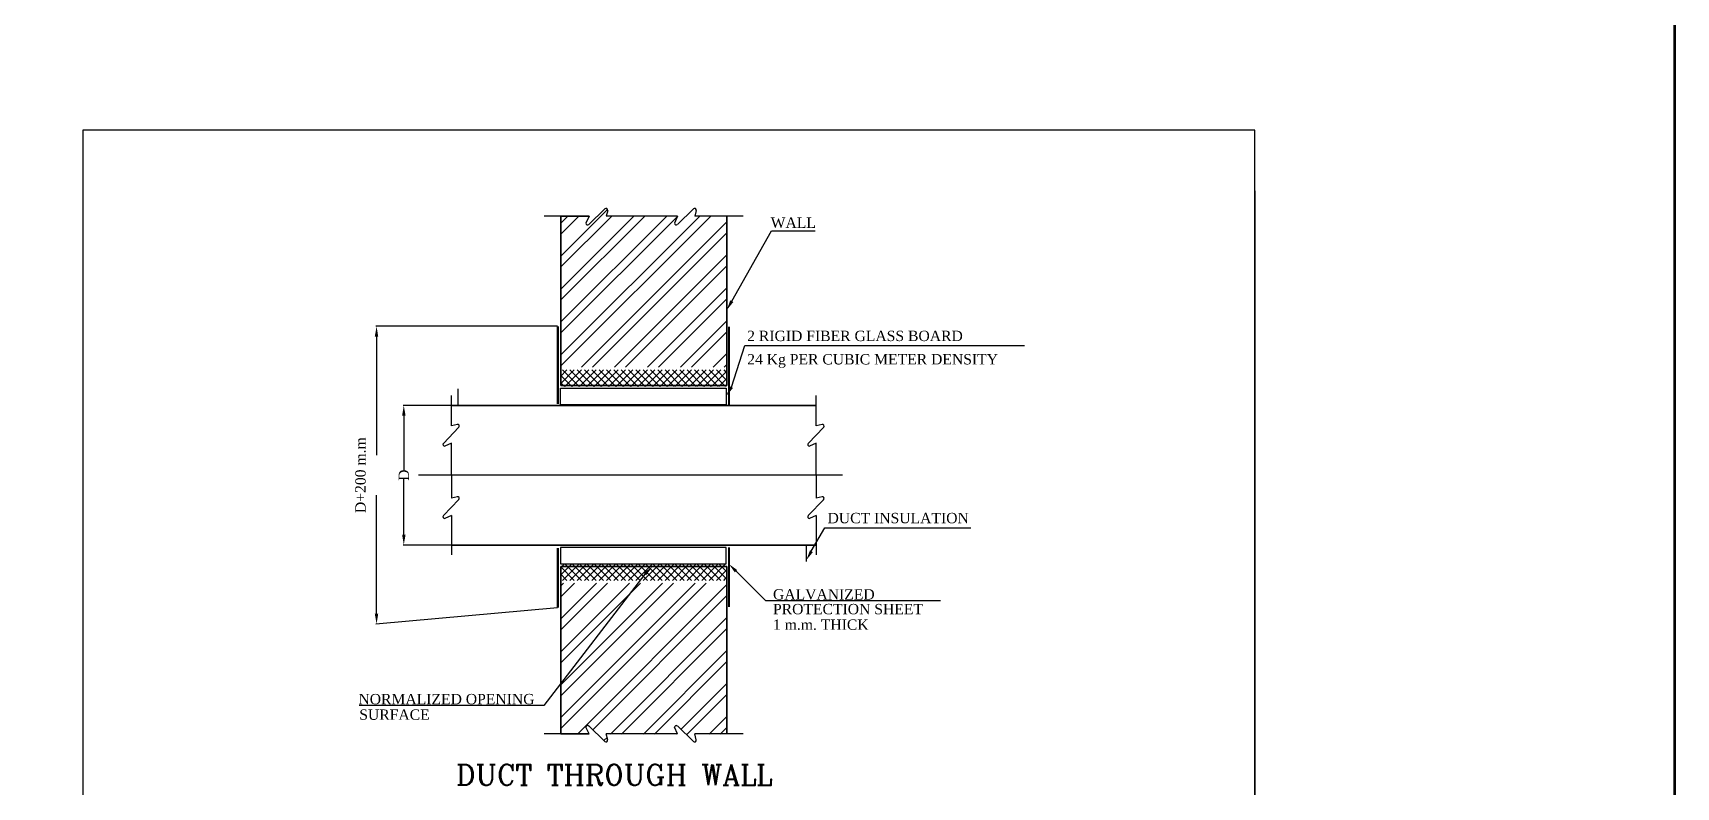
# Model space of a CAD drawing. Extents: x -730 to 2784, y 160 to 852.
# Drawn here: x -685.1 to -673.14, y 249.4 to 254.88 of the extents above; entities that cross this region are included whole.
import ezdxf
from ezdxf.enums import TextEntityAlignment as Align

# ---------------------------------------------------------------- set-up
doc = ezdxf.new("R2010")
doc.units = 0
doc.header["$MEASUREMENT"] = 0
doc.header["$PDMODE"] = 34
doc.header["$PDSIZE"] = 0.4
doc.linetypes.add('CENTER', pattern=[50.8, 31.75, -6.35, 6.35, -6.35])
for name, color, linetype, lineweight in [('2', 2, 'Continuous', 25), ('3', 3, 'Continuous', 25), ('5', 5, 'Continuous', 35)]:
    doc.layers.add(name, color=color, linetype=linetype, lineweight=lineweight)
for name, color, linetype in [('CENTER', 1, 'CENTER'), ('LEADER', 4, 'Continuous'), ('M_HV_TABLE', 140, 'Continuous'), ('Text', 42, 'Continuous'), ('WALL', 4, 'Continuous')]:
    doc.layers.add(name, color=color, linetype=linetype)
doc.styles.add('ROMANS', font='romantic.ttf')
doc.styles.add('ROMANT', font='romanc.shx')

# ---------------------------------------------------------------- blocks, each defined once
blk = doc.blocks.new('*X219')
at = {"color": 0, "linetype": 'Continuous'}
for p, q in [((-3.67, 54.66), (-0.94, 57.39)), ((-3.67, 56.43), (-2.71, 57.39)), ((-0.36, 53.39), (-3.67, 56.71)), ((-3.18, 53.39), (0.82, 57.39)), ((1.41, 53.39), (-2.59, 57.39)), ((-1.41, 53.39), (2.59, 57.39)), ((3.18, 53.39), (-0.82, 57.39)), ((0.36, 53.39), (4.36, 57.39)), ((4.94, 53.39), (0.94, 57.39)), ((2.13, 53.39), (6.13, 57.39)), ((6.71, 53.39), (2.71, 57.39)), ((3.89, 53.39), (7.89, 57.39)), ((8.48, 53.39), (4.48, 57.39)), ((5.66, 53.39), (9.66, 57.39)), ((10.25, 53.39), (6.25, 57.39)), ((7.43, 53.39), (11.43, 57.39)), ((12.02, 53.39), (8.02, 57.39)), ((9.2, 53.39), (13.2, 57.39)), ((13.78, 53.39), (9.78, 57.39)), ((10.97, 53.39), (14.97, 57.39)), ((15.55, 53.39), (11.55, 57.39)), ((12.73, 53.39), (16.73, 57.39)), ((17.32, 53.39), (13.32, 57.39)), ((14.5, 53.39), (18.5, 57.39)), ((19.09, 53.39), (15.09, 57.39)), ((16.27, 53.39), (20.27, 57.39)), ((20.85, 53.39), (16.85, 57.39)), ((18.04, 53.39), (22.04, 57.39)), ((22.62, 53.39), (18.62, 57.39)), ((19.8, 53.39), (23.8, 57.39)), ((24.39, 53.39), (20.39, 57.39)), ((21.57, 53.39), (25.57, 57.39)), ((26.16, 53.39), (22.16, 57.39)), ((23.34, 53.39), (27.34, 57.39)), ((27.93, 53.39), (23.93, 57.39)), ((25.11, 53.39), (29.11, 57.39)), ((29.69, 53.39), (25.69, 57.39)), ((26.88, 53.39), (30.88, 57.39)), ((31.46, 53.39), (27.46, 57.39)), ((28.64, 53.39), (32.64, 57.39)), ((33.23, 53.39), (29.23, 57.39)), ((30.41, 53.39), (34.41, 57.39)), ((35, 53.39), (31, 57.39)), ((32.18, 53.39), (36.18, 57.39)), ((36.33, 53.83), (32.76, 57.39)), ((33.95, 53.39), (36.33, 55.77)), ((36.33, 55.6), (34.53, 57.39)), ((36.33, 57.36), (36.3, 57.39)), ((-2.13, 53.39), (-3.67, 54.94)), ((35.71, 53.39), (36.33, 54))]:
    blk.add_line(p, q, dxfattribs=at)
blk = doc.blocks.new('*X220')
at = {"color": 0, "linetype": 'Continuous'}
for p, q in [((-3.59, 20.28), (28.87, 52.74)), ((-3.59, 28.23), (20.92, 52.74)), ((-3.59, 36.19), (12.96, 52.74)), ((-3.59, 44.14), (5.01, 52.74)), ((-3.59, 52.1), (-2.95, 52.74)), ((-3.59, 17.63), (31.52, 52.74)), ((-3.59, 25.58), (23.57, 52.74)), ((-3.59, 33.54), (15.61, 52.74)), ((-3.59, 41.49), (7.66, 52.74)), ((-3.59, 49.45), (-0.3, 52.74)), ((0.42, 16.33), (36.41, 52.32)), ((4.1, 17.36), (36.41, 49.67)), ((8.38, 16.33), (36.41, 44.37)), ((11.03, 16.33), (36.41, 41.72)), ((16.33, 16.33), (36.41, 36.41)), ((18.98, 16.33), (36.41, 33.76)), ((25.39, 17.43), (36.41, 28.46)), ((26.74, 16.13), (36.41, 25.81)), ((32.24, 16.33), (36.41, 20.5)), ((3.07, 16.33), (3.15, 16.41)), ((24.29, 16.33), (24.47, 16.52)), ((34.89, 16.33), (36.41, 17.85)), ((6.81, 14.76), (7.57, 15.53))]:
    blk.add_line(p, q, dxfattribs=at)
blk = doc.blocks.new('*X221')
at = {"color": 0, "linetype": 'Continuous'}
for p, q in [((-3.59, 131.65), (7.68, 142.91)), ((-3.59, 107.78), (29.84, 141.21)), ((-3.59, 115.74), (21.89, 141.21)), ((-3.59, 123.69), (13.93, 141.21)), ((-3.59, 139.6), (-1.98, 141.21)), ((-3.59, 105.13), (32.49, 141.21)), ((-3.59, 113.09), (24.54, 141.21)), ((-3.59, 121.04), (16.58, 141.21)), ((-3.59, 129), (8.63, 141.21)), ((-3.59, 136.95), (0.67, 141.21)), ((1.39, 104.8), (36.41, 139.83)), ((4.04, 104.8), (36.41, 137.18)), ((9.35, 104.8), (36.41, 131.87)), ((12, 104.8), (36.41, 129.22)), ((17.3, 104.8), (36.41, 123.92)), ((19.95, 104.8), (36.41, 121.27)), ((25.26, 104.8), (36.41, 115.96)), ((27.91, 104.8), (36.41, 113.31)), ((33.21, 104.8), (36.41, 108.01)), ((35.86, 104.8), (36.41, 105.36))]:
    blk.add_line(p, q, dxfattribs=at)

msp = doc.modelspace()

# ---------------------------------------------------------------- linework, layer by layer
at = {"color": 7, "linetype": 'ByBlock'}
for p, q in [((-681.284, 252.749), (-682.607, 252.749)), ((-682.601, 252.673), (-682.601, 251.811)), ((-682.058, 252.173), (-682.408, 252.173)), ((-682.403, 252.098), (-682.403, 251.693)), ((-682.403, 251.233), (-682.403, 251.637)), ((-682.601, 250.657), (-682.601, 251.519)), ((-682.01, 251.157), (-682.408, 251.157)), ((-681.284, 250.701), (-682.607, 250.582))]:
    msp.add_line(p, q, dxfattribs=at)
at = {"color": 7}
for p, q in [((-678.211, 252.608), (-677.886, 252.608)), ((-680.648, 250.946), (-681.384, 249.989)), ((-681.384, 249.989), (-682.728, 249.989))]:
    msp.add_line(p, q, dxfattribs=at)
at = {"color": 7, "linetype": 'ByBlock'}
for points in [[(-682.614, 252.673), (-682.589, 252.673), (-682.601, 252.749)], [(-682.415, 252.098), (-682.39, 252.098), (-682.403, 252.173)], [(-682.415, 251.233), (-682.39, 251.233), (-682.403, 251.157)], [(-682.614, 250.657), (-682.589, 250.657), (-682.601, 250.582)]]:
    msp.add_solid(points, dxfattribs=at)
at = {"color": 7}
msp.add_solid([(-680.657, 250.955), (-680.639, 250.937), (-680.594, 250.999)], dxfattribs=at)
at = {"layer": '2', "color": 7, "linetype": 'Continuous'}
for p, q in [((-681.055, 253.549), (-681.381, 253.549)), ((-681.26, 253.549), (-681.055, 253.549)), ((-681.055, 253.549), (-681.077, 253.5)), ((-681.056, 253.49), (-680.939, 253.603)), ((-680.919, 253.591), (-680.929, 253.549)), ((-680.411, 253.549), (-680.929, 253.549)), ((-680.411, 253.549), (-680.433, 253.5)), ((-680.412, 253.49), (-680.295, 253.603)), ((-680.275, 253.591), (-680.285, 253.549)), ((-679.933, 253.549), (-680.285, 253.549)), ((-680.053, 253.549), (-680.285, 253.549)), ((-682.056, 252.024), (-682.056, 252.245)), ((-679.402, 252.024), (-679.402, 252.245)), ((-682.115, 251.896), (-682.002, 252.014)), ((-682.013, 252.034), (-682.056, 252.024)), ((-679.46, 251.896), (-679.347, 252.014)), ((-679.359, 252.034), (-679.402, 252.024)), ((-682.056, 251.897), (-682.105, 251.876)), ((-682.056, 251.665), (-682.056, 251.897)), ((-682.056, 251.665), (-682.056, 251.897)), ((-679.402, 251.897), (-679.451, 251.876)), ((-679.402, 251.665), (-679.402, 251.897)), ((-682.056, 251.665), (-682.056, 251.498)), ((-682.056, 251.665), (-682.056, 251.498)), ((-679.402, 251.665), (-679.402, 251.498)), ((-682.013, 251.508), (-682.056, 251.498)), ((-679.359, 251.508), (-679.402, 251.498)), ((-682.115, 251.371), (-682.002, 251.488)), ((-679.46, 251.371), (-679.347, 251.488)), ((-682.056, 251.372), (-682.105, 251.35)), ((-682.056, 251.372), (-682.056, 251.085)), ((-679.402, 251.372), (-679.451, 251.35)), ((-679.402, 251.372), (-679.402, 251.085)), ((-681.055, 249.782), (-681.077, 249.831)), ((-681.056, 249.84), (-680.939, 249.727)), ((-680.411, 249.782), (-680.433, 249.831)), ((-680.412, 249.84), (-680.295, 249.727)), ((-681.055, 249.782), (-681.381, 249.782)), ((-681.26, 249.782), (-681.055, 249.782)), ((-680.919, 249.739), (-680.929, 249.782)), ((-680.411, 249.782), (-680.929, 249.782)), ((-680.275, 249.739), (-680.285, 249.782)), ((-680.053, 249.782), (-680.285, 249.782)), ((-679.933, 249.782), (-680.285, 249.782))]:
    msp.add_line(p, q, dxfattribs=at)
for centre, start, end in [((-680.931, 253.594), 346.7821, 133.8545), ((-680.287, 253.594), 346.7821, 133.8545), ((-681.065, 253.499), 176.8285, 313.8545), ((-680.421, 253.499), 176.8285, 313.8545), ((-682.011, 252.022), 316.1455, 103.2179), ((-679.356, 252.022), 316.1455, 103.2179), ((-682.106, 251.888), 136.1455, 273.1715), ((-679.451, 251.888), 136.1455, 273.1715), ((-682.011, 251.496), 316.1455, 103.2179), ((-679.356, 251.496), 316.1455, 103.2179), ((-682.106, 251.362), 136.1455, 273.1715), ((-679.451, 251.362), 136.1455, 273.1715), ((-681.065, 249.831), 46.1455, 183.1715), ((-680.421, 249.831), 46.1455, 183.1715), ((-680.931, 249.736), 226.1455, 13.2179), ((-680.287, 249.736), 226.1455, 13.2179)]:
    msp.add_arc(centre, 0.0121, start, end, dxfattribs=at)
at = {"layer": '3', "color": 7, "linetype": 'Continuous'}
for p, q in [((-682.008, 252.173), (-682.008, 252.294)), ((-681.263, 252.178), (-681.263, 252.298)), ((-681.263, 252.298), (-680.056, 252.298)), ((-680.056, 252.298), (-680.056, 252.178)), ((-680.056, 252.178), (-681.263, 252.178)), ((-679.474, 251.157), (-679.474, 251.037)), ((-681.263, 251.14), (-681.263, 251.019)), ((-680.056, 251.14), (-681.263, 251.14)), ((-680.056, 251.019), (-680.056, 251.14)), ((-681.263, 251.019), (-680.056, 251.019))]:
    msp.add_line(p, q, dxfattribs=at)
at = {"layer": '5', "color": 7, "linetype": 'Continuous'}
for p, q in [((-681.26, 253.549), (-681.26, 252.318)), ((-680.053, 252.318), (-680.053, 253.549)), ((-681.26, 252.318), (-680.053, 252.318)), ((-682.056, 252.173), (-679.402, 252.173)), ((-682.056, 251.157), (-679.402, 251.157)), ((-681.26, 251), (-680.053, 251)), ((-681.26, 249.782), (-681.26, 251)), ((-680.053, 251), (-680.053, 249.782))]:
    msp.add_line(p, q, dxfattribs=at)
at = {"layer": '5', "color": 7, "linetype": 'Continuous', "const_width": 0.0151}
for points in [[(-681.282, 252.182), (-681.282, 252.749)], [(-680.036, 252.178), (-680.036, 252.745)], [(-680.036, 251.139), (-680.036, 250.705)], [(-681.282, 251.136), (-681.282, 250.701)]]:
    msp.add_lwpolyline(points, dxfattribs=at)
at = {"layer": 'CENTER', "color": 7, "linetype": 'CENTER'}
msp.add_line((-679.209, 251.665), (-682.295, 251.665), dxfattribs=at)
at = {"layer": 'DEFPOINTS', "color": 7, "linetype": 'ByBlock'}
for p in [(-682.601, 252.749), (-681.282, 252.749), (-682.403, 252.173), (-682.056, 252.173), (-682.008, 251.157), (-681.282, 250.701)]:
    msp.add_point(p, dxfattribs=at)
at = {"layer": 'LEADER', "color": 7, "linetype": 'Continuous'}
for p, q in [((-680.016, 252.932), (-679.727, 253.442)), ((-679.727, 253.442), (-679.41, 253.442)), ((-680.018, 252.306), (-679.92, 252.608)), ((-679.92, 252.608), (-678.211, 252.608)), ((-679.437, 251.112), (-679.338, 251.281)), ((-679.338, 251.281), (-678.276, 251.281)), ((-679.985, 250.966), (-679.771, 250.752))]:
    msp.add_line(p, q, dxfattribs=at)
for points in [[(-680.005, 252.925), (-680.027, 252.938), (-680.053, 252.866)], [(-680.007, 252.3), (-680.029, 252.312), (-680.056, 252.241)], [(-679.426, 251.105), (-679.447, 251.118), (-679.474, 251.046)], [(-679.994, 250.958), (-679.977, 250.975), (-680.036, 251.018)]]:
    msp.add_solid(points, dxfattribs=at)
at = {"layer": 'M_HV_TABLE', "color": 7, "ltscale": 50}
for p, q in [((-684.738, 253.735), (-684.738, 243.199)), ((-676.209, 253.735), (-676.209, 243.199))]:
    msp.add_line(p, q, dxfattribs=at)
msp.add_lwpolyline([(-676.209, 254.176), (-684.738, 254.176), (-684.738, 241.798), (-676.209, 241.798)], close=True, dxfattribs=at)
at = {"layer": 'Text', "color": 7}
msp.add_line((-679.771, 250.752), (-678.498, 250.752), dxfattribs=at)
at = {"layer": 'WALL', "linetype": 'Continuous'}
msp.add_lwpolyline([(-673.153, 277.506, 0.0192, 0.0192, 0), (-729.238, 277.506, 0.0192, 0.0192, 0), (-729.238, 240.844, 0.0192, 0.0192, 0), (-673.153, 240.844, 0.0192, 0.0192, 0)], format="xyseb", close=True, dxfattribs=at)

# ---------------------------------------------------------------- block references
at = {"layer": '2', "color": 7, "linetype": 'Continuous', "xscale": 0.03016314828801114, "yscale": 0.03016314828772693, "zscale": 0.03016314828772427}
for name in ['*X221', '*X219', '*X220']:
    msp.add_blockref(name, (-681.152, 249.289), dxfattribs=at)
at = {"layer": '2', "color": 7, "linetype": 'Continuous', "xscale": -0.03016314828801114, "yscale": 0.03016314828772693, "zscale": 0.03016314834783474, "rotation": 180}
msp.add_blockref('*X219', (-681.152, 254.041), dxfattribs=at)

# ---------------------------------------------------------------- texts
at = {"color": 7, "linetype": 'ByBlock', "style": 'ROMANS'}
msp.add_text('D+200 m.m', height=0.0754, rotation=90, dxfattribs=at).set_placement((-682.718, 251.665), align=Align.MIDDLE)
msp.add_text('D', height=0.0754, rotation=90, dxfattribs=at).set_placement((-682.403, 251.665), align=Align.MIDDLE_CENTER)
at = {"layer": 'Text', "color": 7, "linetype": 'Continuous', "style": 'ROMANS'}
for s, height, p in [('WALL', 0.0754, (-679.568, 253.502)), ('DUCT INSULATION', 0.07541, (-678.805, 251.353))]:
    msp.add_text(s, height=height, dxfattribs=at).set_placement(p, align=Align.MIDDLE)
for s, height, p in [('2 RIGID FIBER GLASS BOARD', 0.07541, (-679.904, 252.641)), ('24 Kg PER CUBIC METER DENSITY', 0.07541, (-679.904, 252.471)), ('GALVANIZED', 0.0754, (-679.716, 250.76)), ('PROTECTION SHEET', 0.07541, (-679.716, 250.653)), ('1 m.m. THICK', 0.07541, (-679.716, 250.54)), ('NORMALIZED OPENING ', 0.07541, (-682.733, 249.998)), ('SURFACE', 0.0754, (-682.727, 249.885))]:
    msp.add_text(s, height=height, dxfattribs=at).set_placement(p)
at = {"layer": 'Text', "color": 7, "style": 'ROMANT'}
msp.add_text('DUCT THROUGH WALL', height=0.15082, dxfattribs=at).set_placement((-682.023, 249.409))

doc.saveas('drawing.dxf')
